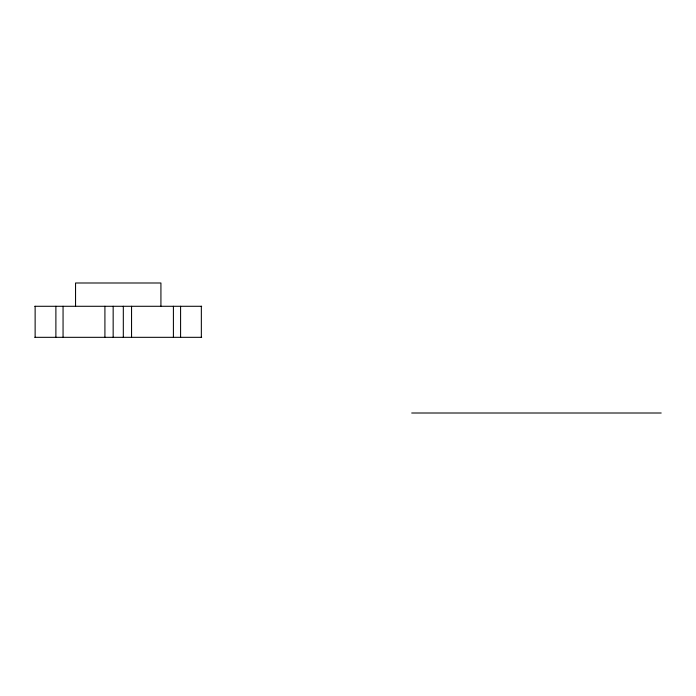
<?xml version="1.0" encoding="UTF-8"?>
<svg xmlns="http://www.w3.org/2000/svg" width="696" height="696" viewBox="0 0 696 696"><rect width="100%" height="100%" fill="white"/><g stroke="black" fill="none" stroke-linecap="round" stroke-linejoin="round"><path stroke-width="1.04" d="M34.8 306.284L201.675 306.284M34.8 337.325L201.675 337.325M411.71 413.006L661.2 413.006M201.344 306.284L201.344 337.325M180.586 306.284L180.586 337.325M173.408 306.284L173.408 337.325M160.924 306.284L160.924 282.994L75.551 282.994L75.551 306.284M131.553 306.284L131.553 337.325M123.314 306.284L123.314 337.325M113.161 306.284L113.161 337.325M104.913 306.284L104.913 337.325M63.058 306.284L63.058 337.325M55.889 306.284L55.889 337.325M35.131 306.284L35.131 337.325"/></g></svg>
